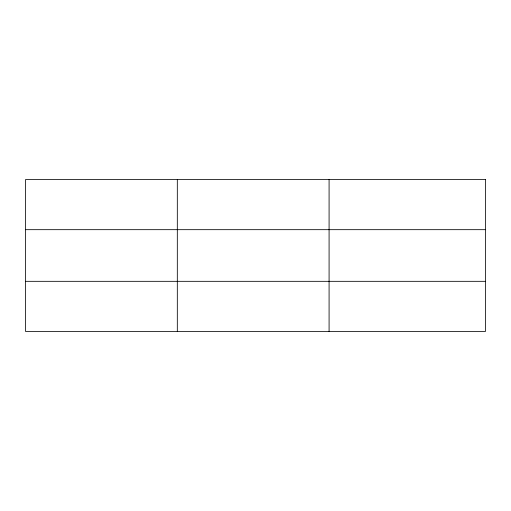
<?xml version="1.0" encoding="UTF-8"?>
<svg xmlns="http://www.w3.org/2000/svg" width="511" height="511" viewBox="0 0 511 511"><rect width="100%" height="100%" fill="white"/><g stroke="black" fill="none" stroke-linecap="round" stroke-linejoin="round"><path stroke-width="0.77" d="M177.317 179.546L177.317 331.454M329.084 179.546L329.084 331.454M25.55 229.675L485.45 229.675M25.55 281.325L485.45 281.325M485.45 179.546L485.45 331.454L25.55 331.454L25.55 179.546L485.45 179.546"/></g></svg>
